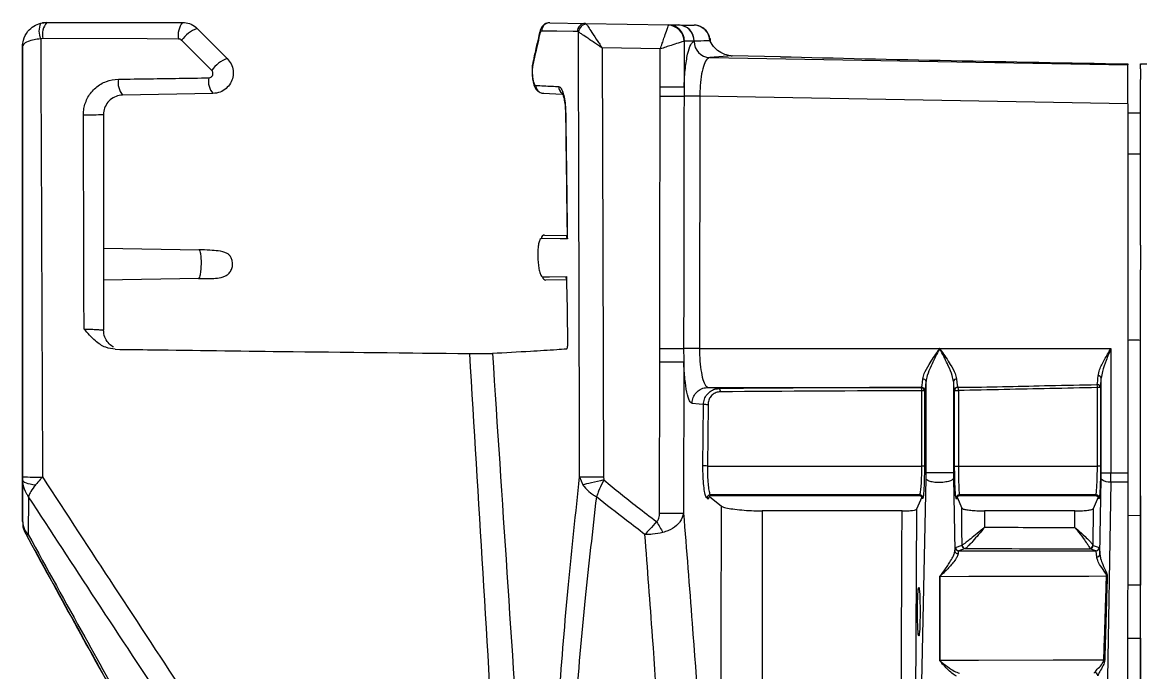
# Model space of a CAD drawing. Extents: x 8 to 113, y 1 to 87.
# Drawn here: x 45.577 to 49.028, y 21.959 to 23.965 of the extents above; entities that cross this region are included whole.
import ezdxf

# ---------------------------------------------------------------- set-up
doc = ezdxf.new("R2010")
doc.units = 0
doc.header["$MEASUREMENT"] = 0
doc.layers.add('OBJECT', color=7, linetype='CONTINUOUS')

msp = doc.modelspace()

# ---------------------------------------------------------------- linework, layer by layer
at = {"layer": 'OBJECT'}
for p, q in [((45.6335, 23.9631), (45.6525, 23.9655)), ((45.6382, 23.9642), (45.652, 23.9655)), ((45.6524, 23.9655), (45.6386, 23.9642)), ((45.652, 23.9655), (45.6524, 23.9655)), ((45.652, 23.9655), (45.652, 23.9655)), ((45.6524, 23.9655), (45.6525, 23.9655)), ((45.6525, 23.9655), (46.0715, 23.9655)), ((47.2044, 23.9644), (47.3143, 23.9625)), ((47.3143, 23.9625), (47.5718, 23.958)), ((47.3143, 23.9625), (47.3177, 23.96)), ((47.5709, 23.9568), (47.5718, 23.958)), ((47.5718, 23.958), (47.6016, 23.9575)), ((47.6016, 23.9575), (47.6017, 23.9575)), ((45.6399, 23.9153), (45.6336, 23.9145)), ((46.1164, 23.9469), (46.2089, 23.8544)), ((47.2931, 23.9358), (47.2897, 23.9374)), ((45.577, 23.2536), (45.577, 23.8905)), ((45.577, 23.8905), (45.577, 23.8905)), ((45.5775, 23.8905), (45.5774, 23.8905)), ((45.5774, 23.8905), (45.5774, 23.2536)), ((47.5454, 23.8835), (47.3658, 23.8866)), ((47.5452, 23.7667), (47.5454, 23.8835)), ((47.6192, 23.9075), (47.619, 23.7666)), ((47.62, 23.9079), (47.6192, 23.9075)), ((47.65, 23.9072), (47.6499, 23.9072)), ((47.7671, 23.8621), (47.6983, 23.8569)), ((47.6983, 23.8569), (48.9877, 23.8344)), ((47.9167, 23.8595), (47.7671, 23.8621)), ((48.9877, 23.8373), (48.9877, 23.8344)), ((49.0277, 23.8373), (49.0277, 23.8344)), ((49.0277, 23.8223), (49.0277, 23.7896)), ((46.1651, 23.746), (45.8864, 23.7411)), ((47.1842, 23.7467), (47.2424, 23.7437)), ((47.5452, 23.7376), (47.5452, 23.7667)), ((47.619, 23.7666), (47.6187, 23.7375)), ((49.0277, 23.7733), (49.0277, 23.7746)), ((47.6676, 23.7374), (47.6665, 22.9595)), ((48.9877, 23.7144), (47.6676, 23.7374)), ((48.9877, 23.7144), (48.9877, 22.5761)), ((49.0277, 23.2879), (49.0277, 23.7133)), ((45.8275, 23.6811), (45.8275, 23.0159)), ((49.0277, 23.685), (48.9877, 23.685)), ((48.9877, 23.56), (49.0277, 23.56)), ((47.1885, 23.3093), (47.2579, 23.3081)), ((46.1232, 23.2625), (45.8275, 23.2675)), ((49.0276, 23.2779), (49.0276, 23.2017)), ((49.0277, 23.2779), (49.0276, 23.2779)), ((49.0276, 23.2779), (49.0277, 23.2779)), ((45.577, 22.9597), (45.577, 23.2536)), ((45.5774, 23.2536), (45.5774, 22.9597)), ((49.0276, 23.2017), (49.0277, 23.2017)), ((49.0277, 23.2017), (49.0276, 23.2017)), ((49.0277, 22.9593), (49.0277, 23.1917)), ((45.8275, 23.1715), (46.1218, 23.1764)), ((47.2563, 23.1714), (47.1926, 23.1703)), ((45.577, 22.9427), (45.577, 22.9597)), ((45.5774, 22.9597), (45.5774, 22.9427)), ((46.5097, 22.9488), (46.9636, 22.9437)), ((47.5438, 22.9182), (47.544, 22.9597)), ((47.6665, 22.9595), (48.4077, 22.9595)), ((48.4077, 22.9595), (48.9362, 22.9595)), ((48.9362, 22.9595), (48.9362, 22.5761)), ((49.0276, 22.9391), (49.0277, 22.9493)), ((45.577, 22.4513), (45.577, 22.9427)), ((45.5774, 22.9427), (45.5774, 22.4513)), ((47.5432, 22.4513), (47.5438, 22.9182)), ((47.6179, 22.9181), (47.6173, 22.4512)), ((48.3656, 22.5761), (48.3656, 22.8575)), ((48.4498, 22.8575), (48.4498, 22.5761)), ((48.9062, 22.5761), (48.9062, 22.8677)), ((47.6931, 22.8395), (47.6929, 22.8395)), ((47.6931, 22.8395), (48.3514, 22.8395)), ((48.3505, 22.8392), (48.3514, 22.8395)), ((48.3514, 22.8395), (48.3514, 22.8395)), ((48.3605, 22.8292), (48.3525, 22.8292)), ((48.3525, 22.5968), (48.3525, 22.8292)), ((48.3614, 22.8295), (48.3605, 22.8292)), ((48.3605, 22.8292), (48.3605, 22.5968)), ((48.4538, 22.5968), (48.4538, 22.8296)), ((48.4538, 22.8296), (48.4654, 22.8296)), ((48.4654, 22.8296), (48.4654, 22.5968)), ((48.9039, 22.8387), (48.8943, 22.8387)), ((48.8943, 22.5968), (48.8943, 22.8387)), ((48.9039, 22.8387), (48.9039, 22.5968)), ((47.677, 22.5969), (47.6788, 22.7861)), ((47.6927, 22.786), (47.6909, 22.5968)), ((49.0277, 22.778), (49.0276, 22.8077)), ((49.0277, 22.5049), (49.0277, 22.778)), ((47.6909, 22.5968), (48.3525, 22.5968)), ((48.3605, 22.5968), (48.3525, 22.5968)), ((48.3654, 22.5583), (48.3656, 22.5761)), ((48.4498, 22.5761), (48.45, 22.5597)), ((48.4538, 22.5968), (48.4654, 22.5968)), ((48.4654, 22.5968), (48.8943, 22.5968)), ((48.9039, 22.5968), (48.8943, 22.5968)), ((48.9062, 22.5761), (48.9362, 22.5761)), ((48.9362, 22.5761), (48.9877, 22.5761)), ((45.577, 22.5631), (45.577, 22.5537)), ((47.2965, 22.5629), (47.3065, 22.5387)), ((47.3703, 22.5631), (47.3714, 22.5537)), ((48.3263, 20.5874), (48.3654, 22.5583)), ((48.45, 22.5597), (48.4544, 22.3347)), ((48.936, 22.5481), (48.8952, 20.1771)), ((48.902, 22.3235), (48.9061, 22.5574)), ((48.936, 22.5481), (48.9877, 22.5481)), ((48.9877, 22.5481), (48.9876, 20.1809)), ((49.0276, 20.1809), (49.0277, 22.5481)), ((47.697, 22.5023), (47.7342, 22.4727)), ((48.346, 22.5075), (47.7001, 22.5075)), ((47.7001, 22.5075), (47.7034, 22.5049)), ((48.3449, 22.5049), (47.7034, 22.5049)), ((48.3528, 22.5008), (48.3363, 22.4635)), ((48.3449, 22.5049), (48.346, 22.5075)), ((48.4615, 22.5005), (48.476, 22.4667)), ((48.8893, 22.5075), (48.4686, 22.5075)), ((48.4686, 22.5075), (48.4697, 22.5049)), ((48.8882, 22.5049), (48.4697, 22.5049)), ((48.8963, 22.5006), (48.881, 22.465)), ((48.8882, 22.5049), (48.8893, 22.5075)), ((49.0277, 22.5049), (49.0276, 22.4484)), ((47.6936, 22.4946), (47.6897, 22.4977)), ((48.3557, 22.4976), (48.3547, 22.4952)), ((48.4596, 22.4947), (48.4584, 22.4976)), ((48.881, 22.465), (48.8804, 22.3526)), ((48.8993, 22.4976), (48.8982, 22.495)), ((48.2917, 22.4583), (47.8603, 22.4583)), ((48.3363, 22.4635), (48.3263, 20.5874)), ((48.546, 22.4583), (48.5462, 22.4079)), ((48.825, 22.4583), (48.546, 22.4583)), ((48.8247, 22.4073), (48.825, 22.4583)), ((49.0276, 22.4433), (48.9877, 22.4439)), ((49.0276, 22.4484), (49.0276, 22.2295)), ((48.4563, 22.3455), (48.4766, 22.3523)), ((48.4866, 22.3423), (48.4663, 22.3355)), ((48.4766, 22.3523), (48.4768, 22.3523)), ((48.4868, 22.3423), (48.4866, 22.3423)), ((48.8709, 22.3415), (48.8705, 22.3428)), ((48.8894, 22.3354), (48.8709, 22.3415)), ((48.8804, 22.3526), (48.8809, 22.3515)), ((48.8809, 22.3515), (48.8994, 22.3454)), ((48.4076, 22.2553), (48.4078, 22.2553)), ((49.0277, 22.2295), (48.9877, 22.2295)), ((48.9877, 22.0655), (49.0277, 22.0655)), ((49.0276, 22.0655), (49.0276, 20.1781)), ((48.8849, 21.9581), (48.8857, 21.9594))]:
    msp.add_line(p, q, dxfattribs=at)
at = {"layer": 'OBJECT', "flags": 128}
for points in [[(46.0589, 23.914), (45.9621, 23.9143), (45.6399, 23.9153)], [(47.1729, 23.934), (47.1726, 23.9318), (47.1731, 23.9278)], [(47.2897, 23.9374), (47.277, 23.9376), (47.2263, 23.9382), (47.1798, 23.9387)], [(47.6986, 23.9171), (47.699, 23.9152), (47.6991, 23.9079)], [(45.577, 23.8905), (45.577, 23.266), (45.577, 22.5631)], [(45.5775, 22.5631), (45.5775, 23.266), (45.5775, 23.8905)], [(47.3658, 23.8866), (47.3679, 23.2646), (47.3703, 22.5631)], [(47.6499, 23.9072), (47.6315, 23.9077), (47.62, 23.9079)], [(47.1521, 23.8417), (47.1518, 23.8394), (47.1523, 23.8354)], [(47.5452, 23.7667), (47.5582, 23.7667), (47.5707, 23.7667), (47.5826, 23.7667), (47.5932, 23.7666), (47.6025, 23.7666), (47.61, 23.7666), (47.6155, 23.7666), (47.619, 23.7666)], [(47.544, 22.9597), (47.5444, 23.2097), (47.5452, 23.7376)], [(47.5452, 23.7376), (47.558, 23.7376), (47.5704, 23.7376), (47.582, 23.7376), (47.5926, 23.7375), (47.6018, 23.7375), (47.6094, 23.7375), (47.615, 23.7375), (47.6187, 23.7375)], [(47.6676, 23.7374), (47.6591, 23.7374), (47.6509, 23.7374), (47.6431, 23.7375), (47.636, 23.7375), (47.6299, 23.7375), (47.6249, 23.7375), (47.6211, 23.7375), (47.6187, 23.7375)], [(47.253, 23.6831), (47.253, 23.6831), (47.2537, 23.6831)], [(47.2587, 23.2978), (47.2543, 23.2979), (47.2368, 23.2981), (47.1786, 23.299)], [(47.1826, 23.18), (47.1869, 23.1801), (47.2038, 23.1804), (47.2562, 23.1815)], [(47.2562, 23.1815), (47.2565, 23.1615), (47.2576, 23.0815), (47.2591, 22.9678)], [(47.544, 22.9597), (47.5568, 22.9596), (47.5692, 22.9596), (47.5808, 22.9596), (47.5914, 22.9596), (47.6006, 22.9596), (47.6082, 22.9596), (47.6139, 22.9596), (47.6175, 22.9596)], [(47.6665, 22.9595), (47.6579, 22.9595), (47.6497, 22.9595), (47.6419, 22.9595), (47.6348, 22.9595), (47.6287, 22.9595), (47.6237, 22.9595), (47.6199, 22.9596), (47.6175, 22.9596)], [(47.5438, 22.9182), (47.557, 22.9181), (47.5698, 22.9181), (47.5817, 22.9181), (47.5925, 22.9181), (47.6017, 22.9181), (47.6092, 22.9181), (47.6146, 22.9181), (47.6179, 22.9181)], [(47.6929, 22.8395), (47.7109, 22.8375), (47.7264, 22.8358)], [(47.7264, 22.8358), (47.7272, 22.8356), (47.7279, 22.835), (47.7286, 22.834), (47.7292, 22.8328), (47.7297, 22.8313), (47.73, 22.8296), (47.7303, 22.8277), (47.7304, 22.8258)], [(47.6788, 22.7861), (47.6652, 22.7875), (47.6436, 22.7897)], [(48.9877, 22.5761), (48.9877, 22.5725), (48.9877, 22.569), (48.9877, 22.5654), (48.9877, 22.5619), (48.9877, 22.5584), (48.9877, 22.5549), (48.9877, 22.5515), (48.9877, 22.5481)], [(45.5775, 22.5537), (45.5782, 22.5514), (45.5803, 22.5492), (45.5837, 22.547), (45.5884, 22.5449), (45.5943, 22.5431), (45.6013, 22.5414), (45.6093, 22.5399), (45.618, 22.5387)], [(47.2965, 22.5629), (47.3, 22.5629), (47.3055, 22.5629), (47.313, 22.5629), (47.3223, 22.563), (47.333, 22.563), (47.3448, 22.5631), (47.3574, 22.5631), (47.3703, 22.5631)], [(47.3714, 22.5537), (47.3614, 22.5514), (47.3517, 22.5492), (47.3422, 22.547), (47.3334, 22.5449), (47.3252, 22.5431), (47.3179, 22.5414), (47.3117, 22.5399), (47.3065, 22.5387)], [(48.4766, 22.3523), (48.4764, 22.3993), (48.476, 22.4667)], [(47.5432, 22.4513), (47.5564, 22.4513), (47.5693, 22.4513), (47.5813, 22.4513), (47.5921, 22.4513), (47.6014, 22.4513), (47.6088, 22.4513), (47.6142, 22.4512), (47.6173, 22.4512)], [(47.5339, 22.4253), (47.5364, 22.4209), (47.539, 22.4165), (47.5416, 22.4122), (47.5441, 22.4079), (47.5466, 22.4037), (47.549, 22.3996), (47.5513, 22.3956), (47.5536, 22.3918)], [(48.4663, 22.3355), (48.4987, 22.3355), (48.6987, 22.3354), (48.8894, 22.3354)], [(48.4076, 21.9976), (48.4076, 22.0772), (48.4076, 22.2553)], [(48.9225, 22.2565), (48.8677, 22.2564), (48.6377, 22.2558), (48.4979, 22.2555), (48.4078, 22.2553)], [(48.4078, 22.2553), (48.4078, 22.146), (48.4078, 21.9976)], [(49.0276, 22.05), (49.0277, 22.0574), (49.0277, 22.0785), (49.0277, 22.1102), (49.0277, 22.1475), (49.0277, 22.1848), (49.0277, 22.2164), (49.0277, 22.2376), (49.0276, 22.245), (49.0276, 22.2376), (49.0276, 22.2295)], [(49.0276, 22.0655), (49.0276, 22.0574), (49.0276, 22.05)], [(48.4078, 21.9976), (48.5276, 21.998), (48.7577, 21.9988), (48.8972, 21.9992), (48.9143, 21.9993)]]:
    msp.add_lwpolyline(points, dxfattribs=at)
at = {"layer": 'OBJECT'}
for centre, radius, start, end in [((45.6854, 23.9388), 0.0572, 154.9085, 205.1081), ((45.6991, 23.9271), 0.0604, 140.5334, 191.2542), ((46.1197, 23.9264), 0.0621, 140.9803, 191.4944), ((47.2044, 23.9398), 0.0246, 90.0304, 182.5387), ((47.3143, 23.9379), 0.0246, 89.9997, 181.1141), ((47.3192, 23.9339), 0.0262, 93.308, 175.8931), ((47.568, 23.9057), 0.0512, 2.0894, 86.8055), ((47.5705, 23.9085), 0.0496, 359.3736, 88.5134), ((47.6003, 23.908), 0.0496, 359.1068, 88.51), ((47.6005, 23.908), 0.0496, 359.1141, 88.5107), ((47.6489, 23.9072), 0.0495, 1.6667, 88.5357), ((46.154, 23.8483), 0.1056, 110.8925, 144.1808), ((47.6998, 23.9066), 0.0498, 179.3344, 268.2997), ((46.2502, 23.7522), 0.1102, 111.9837, 143.7973), ((47.7682, 23.9114), 0.0493, 265.6202, 268.7669), ((45.9328, 23.7798), 0.0604, 170.0696, 219.8679), ((46.2103, 23.7842), 0.0592, 170.2097, 220.2356), ((47.1858, 23.7712), 0.0245, 180.8914, 266.1792), ((47.2567, 23.7678), 0.0251, 180.5431, 235.5192), ((45.7835, 25.1187), 1.4382, 269.2824, 271.7507), ((47.1885, 23.2994), 0.0099, 89.7551, 182.5226), ((47.1925, 23.1802), 0.00989, 181.2436, 270.3458), ((48.3563, 22.8559), 0.00948, 9.8099, 93.8744), ((48.4592, 22.8559), 0.00948, 86.1217, 170.203), ((48.894, 22.8381), 0.00988, 3.4229, 90.7007), ((48.7529, 22.838), 0.1414, 0.2608, 4.0299), ((48.8972, 22.8655), 0.00934, 13.8831, 95.6229), ((48.3505, 22.8292), 0.01, 0.0247, 89.9021), ((48.3381, 22.8315), 0.0146, 350.9792, 31.8027), ((48.4638, 22.8295), 0.01, 90.1325, 179.9133), ((48.448, 22.8318), 0.0176, 352.7193, 26.2203), ((47.6776, 21.6606), 1.1255, 89.2303, 89.9391), ((47.6759, 21.4359), 1.161, 89.2606, 89.9482), ((45.6254, 26.7917), 4.2289, 269.3502, 270.185), ((48.9303, 22.5823), 0.0347, 225.8401, 279.5592), ((47.6998, 22.4974), 0.0101, 88.4152, 178.3153), ((48.3457, 22.4975), 0.01, 0.5722, 88.2959), ((48.4684, 22.4975), 0.01, 89.0811, 179.3977), ((48.8892, 22.4975), 0.01, 0.6029, 89.4814), ((48.4663, 22.3455), 0.01, 180.0205, 269.9134), ((48.4866, 22.3523), 0.01, 180.0272, 269.9001), ((48.4868, 22.3523), 0.01, 179.7353, 269.7587), ((48.8704, 22.3528), 0.01, 270.6627, 358.717), ((48.8709, 22.3515), 0.01, 270.0871, 359.9795), ((48.8894, 22.3454), 0.01, 270.0977, 359.9756), ((48.8931, 22.3258), 0.00928, 264.4305, 345.1956), ((48.9214, 22.2255), 0.0311, 84.2527, 87.9977), ((48.4077, 21.9931), 0.00459, 88.149, 91.3221), ((48.9132, 21.969), 0.0302, 82.5037, 87.9628), ((48.8856, 21.9493), 0.01, 1.2736, 89.5448)]:
    msp.add_arc(centre, radius, start, end, dxfattribs=at)
for centre, major_axis, ratio, start_param, end_param in [((49.0075, 23.8901), (3.0462, -0.0532), 0.017447, 4.346499, 4.70619), ((49.007, 23.8901), (3.0462, 0.0532), 0.017452, 4.718884, 5.078576), ((48.9877, 23.7144), (0, 0.12), 0.000148, 4.712389, 6.265735), ((49.0277, 23.7133), (0, 0.06), 0.000148, 4.712389, 6.265735), ((49.0277, 23.2879), (0, 0.01), 0.000148, 3.141593, 4.712389), ((49.0277, 23.1917), (0, 0.01), 0.000148, 4.712389, 6.283185), ((48.3514, 22.9595), (0, 0.12), 0.056923, 3.141593, 3.810121), ((48.3614, 22.9595), (0, 0.13), 0.052556, 3.142277, 3.810121), ((48.454, 22.9595), (0, 0.13), 0.05226, 2.473064, 3.108482), ((48.464, 22.9595), (0, 0.12), 0.056627, 2.473064, 3.108482), ((48.8914, 22.9595), (0, 0.12), 0.056923, 3.519886, 3.928837), ((48.9014, 22.9595), (0, 0.13), 0.052556, 3.519886, 3.928837), ((49.0072, 22.7835), (3.26, 0), 0.017455, 1.773631, 1.974561), ((49.0072, 22.7735), (3.25, 0), 0.017509, 1.773631, 1.974561), ((48.9031, 22.5761), (0, 0.06), 0.052556, 4.396035, 4.712389), ((48.933, 22.5761), (0, 0.09), 0.035087, 4.396035, 4.712389), ((49.0072, 22.3908), (2.8296, 0), 0.017455, 4.527396, 4.664204)]:
    msp.add_ellipse(centre, major_axis=major_axis, ratio=ratio, start_param=start_param, end_param=end_param, dxfattribs=at)
msp.add_ellipse((48.3432, 22.1475), major_axis=(0, 0.0748), ratio=0.052556, dxfattribs=at)
for points, knots in [([(45.5775, 23.8905), (45.5775, 23.8906), (45.5775, 23.8974), (45.5798, 23.9144), (45.5917, 23.9371), (45.6113, 23.9551), (45.6264, 23.9605), (45.6335, 23.9631)], [0, 0, 0, 0, 0.003465, 0.212797, 0.526925, 0.776563, 1, 1, 1, 1]), ([(46.0715, 23.9655), (46.0788, 23.9648), (46.0934, 23.9633), (46.1082, 23.9546), (46.115, 23.9482), (46.1164, 23.9469)], [0, 0, 0, 0, 0.439009, 0.882073, 1, 1, 1, 1]), ([(47.1982, 23.9633), (47.1966, 23.9631), (47.1919, 23.9625), (47.1854, 23.9579), (47.1794, 23.9512), (47.1753, 23.9434), (47.1739, 23.9371), (47.1732, 23.9339)], [0, 0, 0, 0, 0.105081, 0.312015, 0.516221, 0.755057, 1, 1, 1, 1]), ([(47.3177, 23.96), (47.3194, 23.9574), (47.3231, 23.9517), (47.3353, 23.9332), (47.3486, 23.9128), (47.3589, 23.8972), (47.363, 23.8908), (47.3647, 23.8883), (47.3653, 23.8873), (47.3656, 23.8869), (47.3657, 23.8867), (47.3658, 23.8866)], [0, 0, 0, 0, 0.209835, 0.454959, 0.779385, 0.91343, 0.964973, 0.985756, 0.994208, 0.996872, 1, 1, 1, 1]), ([(47.5454, 23.8835), (47.5455, 23.8836), (47.5475, 23.8894), (47.5514, 23.9008), (47.5582, 23.9201), (47.5642, 23.9375), (47.5689, 23.9511), (47.5702, 23.9548), (47.5709, 23.9568)], [0, 0, 0, 0, 0.003285, 0.174312, 0.337376, 0.607206, 0.795296, 1, 1, 1, 1]), ([(47.6017, 23.9575), (47.6079, 23.9574), (47.624, 23.9571), (47.6402, 23.9568), (47.6502, 23.9567)], [0, 0, 0, 0, 0.380123, 1, 1, 1, 1]), ([(47.6985, 23.9172), (47.6971, 23.9217), (47.6941, 23.9312), (47.684, 23.9441), (47.6695, 23.9532), (47.657, 23.9575), (47.6507, 23.9565), (47.6502, 23.9564)], [0, 0, 0, 0, 0.214415, 0.445777, 0.713226, 0.980244, 1, 1, 1, 1]), ([(45.6336, 23.9145), (45.6264, 23.9137), (45.6114, 23.9119), (45.5917, 23.9059), (45.5798, 23.8984), (45.5775, 23.8928), (45.5775, 23.8905), (45.5775, 23.8905)], [0, 0, 0, 0, 0.223437, 0.473078, 0.787205, 0.996539, 1, 1, 1, 1]), ([(45.6336, 23.9145), (45.6337, 23.8815), (45.6347, 23.6485), (45.6366, 23.198), (45.6382, 22.7804), (45.6391, 22.5629)], [0, 0, 0, 0, 0.07326, 0.517167, 1, 1, 1, 1]), ([(46.0684, 23.91), (46.0681, 23.9103), (46.0667, 23.9117), (46.0635, 23.9136), (46.0604, 23.9139), (46.0589, 23.914)], [0, 0, 0, 0, 0.116853, 0.558938, 1, 1, 1, 1]), ([(47.1731, 23.9278), (47.1705, 23.9162), (47.1634, 23.8854), (47.1566, 23.8546), (47.1523, 23.8354)], [0, 0, 0, 0, 0.376875, 1, 1, 1, 1]), ([(47.1731, 23.9342), (47.168, 23.9126), (47.1606, 23.8818), (47.1544, 23.8509), (47.1525, 23.8416)], [0, 0, 0, 0, 0.7000537, 1, 1, 1, 1]), ([(47.1798, 23.9387), (47.1786, 23.9383), (47.1764, 23.9375), (47.1743, 23.9324), (47.1733, 23.9286), (47.1731, 23.9278)], [0, 0, 0, 0, 0.440617, 0.881889, 1, 1, 1, 1]), ([(47.3658, 23.8866), (47.3657, 23.8867), (47.3655, 23.8868), (47.3651, 23.8871), (47.3641, 23.8878), (47.3616, 23.8894), (47.3553, 23.8937), (47.3399, 23.9041), (47.3197, 23.9178), (47.3013, 23.9302), (47.2957, 23.934), (47.2931, 23.9358)], [0, 0, 0, 0, 0.003121, 0.005802, 0.014253, 0.035066, 0.086648, 0.22061, 0.545039, 0.79016, 1, 1, 1, 1]), ([(47.2965, 22.5629), (47.2965, 22.5826), (47.2959, 22.8023), (47.2947, 23.2599), (47.2936, 23.6978), (47.2931, 23.9358)], [0, 0, 0, 0, 0.0430488, 0.4800874, 1, 1, 1, 1]), ([(46.1612, 23.8173), (46.1379, 23.8406), (46.107, 23.8715), (46.0761, 23.9024), (46.0684, 23.91)], [0, 0, 0, 0, 0.752713, 1, 1, 1, 1]), ([(47.6192, 23.9075), (47.6172, 23.9069), (47.6135, 23.9057), (47.5997, 23.9012), (47.5823, 23.8955), (47.5629, 23.8892), (47.5514, 23.8854), (47.5455, 23.8835), (47.5454, 23.8835)], [0, 0, 0, 0, 0.204702, 0.392796, 0.662621, 0.825687, 0.99671, 1, 1, 1, 1]), ([(47.619, 23.7666), (47.619, 23.7676), (47.6197, 23.7874), (47.6224, 23.8251), (47.6295, 23.8697), (47.6391, 23.9004), (47.6463, 23.9049), (47.6499, 23.9072)], [0, 0, 0, 0, 0.013307, 0.256266, 0.503666, 0.753566, 1, 1, 1, 1]), ([(47.6984, 23.9086), (47.6862, 23.9082), (47.67, 23.9078), (47.6539, 23.9073), (47.65, 23.9072)], [0, 0, 0, 0, 0.7602484, 1, 1, 1, 1]), ([(47.6991, 23.9079), (47.6991, 23.908), (47.6989, 23.9082), (47.6987, 23.9085), (47.6985, 23.9086), (47.6984, 23.9086)], [0, 0, 0, 0, 0.109376, 0.534476, 1, 1, 1, 1]), ([(47.7644, 23.8622), (47.7592, 23.8629), (47.7539, 23.8636), (47.743, 23.8669), (47.7291, 23.8733), (47.7107, 23.8876), (47.7034, 23.9005), (47.6991, 23.9079)], [0, 0, 0, 0, 0.126768, 0.13106, 0.316009, 0.601712, 1, 1, 1, 1]), ([(46.2089, 23.8544), (46.2133, 23.849), (46.2223, 23.8381), (46.2281, 23.8175), (46.2273, 23.7965), (46.2198, 23.7768), (46.2062, 23.7606), (46.1875, 23.7487), (46.1727, 23.7469), (46.1651, 23.746)], [0, 0, 0, 0, 0.14082, 0.28258, 0.422468, 0.561558, 0.702028, 0.845427, 1, 1, 1, 1]), ([(47.6983, 23.8569), (47.6947, 23.8554), (47.6875, 23.8523), (47.678, 23.8307), (47.6711, 23.7993), (47.6679, 23.7661), (47.6677, 23.745), (47.6676, 23.7374)], [0, 0, 0, 0, 0.223348, 0.445825, 0.664775, 0.878928, 1, 1, 1, 1]), ([(46.152, 23.7943), (46.1536, 23.7944), (46.1567, 23.7948), (46.1607, 23.7973), (46.1636, 23.8008), (46.1652, 23.8049), (46.1653, 23.8094), (46.1641, 23.8138), (46.1622, 23.8161), (46.1612, 23.8173)], [0, 0, 0, 0, 0.157185, 0.302159, 0.442881, 0.580981, 0.719254, 0.859593, 1, 1, 1, 1]), ([(47.1521, 23.8416), (47.1521, 23.8414), (47.1504, 23.8358), (47.1496, 23.8233), (47.1496, 23.8039), (47.1519, 23.7849), (47.1558, 23.7702), (47.1615, 23.7589), (47.1698, 23.751), (47.1784, 23.7469), (47.1839, 23.7471), (47.1859, 23.7472)], [0, 0, 0, 0, 0.007435, 0.174812, 0.319656, 0.471434, 0.6382, 0.762636, 0.861063, 0.949973, 1, 1, 1, 1]), ([(47.1523, 23.8354), (47.1517, 23.8322), (47.1506, 23.8258), (47.1502, 23.8135), (47.1508, 23.8009), (47.1524, 23.7892), (47.1548, 23.7795), (47.1579, 23.7724), (47.1601, 23.7714), (47.1613, 23.7708)], [0, 0, 0, 0, 0.139688, 0.279382, 0.417152, 0.554961, 0.695482, 0.840221, 1, 1, 1, 1]), ([(49.0277, 23.8223), (49.0277, 23.8239), (49.0277, 23.8273), (49.0277, 23.8318), (49.0277, 23.8352), (49.0277, 23.837), (49.0277, 23.8372), (49.0277, 23.8373)], [0, 0, 0, 0, 0.212361, 0.424787, 0.637137, 0.849452, 1, 1, 1, 1]), ([(45.7655, 23.6806), (45.7658, 23.6869), (45.7668, 23.7056), (45.7779, 23.7359), (45.8021, 23.7654), (45.8354, 23.7859), (45.8607, 23.7888), (45.8733, 23.7902)], [0, 0, 0, 0, 0.109227, 0.325258, 0.547858, 0.773814, 1, 1, 1, 1]), ([(45.8733, 23.7902), (45.9056, 23.7907), (45.9985, 23.792), (46.0914, 23.7934), (46.152, 23.7943)], [0, 0, 0, 0, 0.34783, 1, 1, 1, 1]), ([(49.0277, 23.7746), (49.0277, 23.7748), (49.0277, 23.7752), (49.0277, 23.7779), (49.0277, 23.7817), (49.0277, 23.7859), (49.0277, 23.7886), (49.0277, 23.7896)], [0, 0, 0, 0, 0.217078, 0.434153, 0.651225, 0.868323, 1, 1, 1, 1]), ([(45.8864, 23.7411), (45.8795, 23.7403), (45.8658, 23.7387), (45.8477, 23.7276), (45.8344, 23.7115), (45.8282, 23.6949), (45.8277, 23.6846), (45.8275, 23.6811)], [0, 0, 0, 0, 0.232657, 0.462587, 0.684294, 0.894713, 1, 1, 1, 1]), ([(47.1613, 23.7708), (47.1654, 23.7706), (47.1858, 23.7697), (47.2092, 23.7686), (47.2285, 23.7677), (47.2316, 23.7676)], [0, 0, 0, 0, 0.173989, 0.869944, 1, 1, 1, 1]), ([(47.2316, 23.7676), (47.2333, 23.7671), (47.2373, 23.7658), (47.2434, 23.7551), (47.2489, 23.736), (47.2527, 23.7111), (47.2534, 23.6924), (47.2537, 23.6831)], [0, 0, 0, 0, 0.153579, 0.37094, 0.582192, 0.790979, 1, 1, 1, 1]), ([(47.2427, 23.7482), (47.2427, 23.7483), (47.2423, 23.7488), (47.244, 23.7462), (47.2464, 23.7391), (47.2497, 23.7247), (47.2523, 23.7051), (47.2527, 23.69), (47.2528, 23.6831)], [0, 0, 0, 0, 0.0278, 0.149033, 0.317246, 0.528355, 0.783272, 1, 1, 1, 1]), ([(47.6187, 23.7375), (47.6186, 23.7042), (47.6183, 23.5375), (47.6179, 23.2782), (47.6176, 23.0522), (47.6175, 22.9596)], [0, 0, 0, 0, 0.128545, 0.642719, 1, 1, 1, 1]), ([(45.7673, 23.0195), (45.7673, 23.0324), (45.7669, 23.1786), (45.7663, 23.399), (45.7657, 23.6064), (45.7655, 23.6806)], [0, 0, 0, 0, 0.0584822, 0.6635263, 1, 1, 1, 1]), ([(47.253, 23.6831), (47.2543, 23.5879), (47.256, 23.4614), (47.2575, 23.3348), (47.2579, 23.3035)], [0, 0, 0, 0, 0.752576, 1, 1, 1, 1]), ([(47.2537, 23.6831), (47.2539, 23.6665), (47.255, 23.5831), (47.2566, 23.4581), (47.2581, 23.3463), (47.2586, 23.3012), (47.2587, 23.2978)], [0, 0, 0, 0, 0.1297533, 0.6487593, 0.9732705, 1, 1, 1, 1]), ([(47.1786, 23.299), (47.1771, 23.2983), (47.1741, 23.297), (47.1705, 23.2865), (47.168, 23.2711), (47.1671, 23.2521), (47.1676, 23.2321), (47.1696, 23.213), (47.1727, 23.1967), (47.1766, 23.185), (47.1801, 23.1804), (47.1821, 23.1801), (47.1826, 23.18)], [0, 0, 0, 0, 0.109857, 0.219812, 0.327979, 0.433432, 0.537043, 0.640422, 0.745141, 0.85216, 0.961494, 1, 1, 1, 1]), ([(47.2587, 23.2978), (47.2586, 23.2978), (47.2578, 23.2992), (47.2569, 23.302), (47.2566, 23.3049), (47.2577, 23.306), (47.2579, 23.3061)], [0, 0, 0, 0, 0.009379, 0.47758, 0.929851, 1, 1, 1, 1]), ([(47.2583, 23.3035), (47.2583, 23.3017), (47.2582, 23.2998), (47.2587, 23.2978), (47.2587, 23.2978)], [0, 0, 0, 0, 0.974947, 1, 1, 1, 1]), ([(46.121, 23.2644), (46.1217, 23.264), (46.1235, 23.2632), (46.1255, 23.2571), (46.1269, 23.249), (46.1278, 23.2406), (46.1283, 23.2305), (46.1284, 23.2195), (46.1279, 23.2085), (46.1271, 23.1984), (46.1259, 23.19), (46.1242, 23.1819), (46.122, 23.1758), (46.1202, 23.175), (46.1195, 23.1746)], [0, 0, 0, 0, 0.090456, 0.204767, 0.271619, 0.344088, 0.420873, 0.500001, 0.579121, 0.655904, 0.728374, 0.795225, 0.90954, 1, 1, 1, 1]), ([(46.1206, 23.175), (46.1301, 23.1753), (46.1597, 23.1761), (46.1837, 23.1746), (46.2063, 23.184), (46.2157, 23.1915), (46.2229, 23.2025), (46.226, 23.2153), (46.2253, 23.2279), (46.2222, 23.2371), (46.2193, 23.2424), (46.2175, 23.245), (46.2154, 23.2476), (46.2123, 23.2505), (46.2014, 23.2576), (46.1852, 23.26), (46.1549, 23.2627), (46.1335, 23.2635), (46.1221, 23.2639)], [0, 0, 0, 0, 0.099758, 0.307028, 0.351869, 0.394511, 0.438164, 0.484424, 0.527722, 0.565704, 0.582492, 0.590367, 0.598335, 0.616211, 0.63854, 0.780845, 0.881863, 1, 1, 1, 1]), ([(47.2563, 23.1743), (47.2562, 23.1745), (47.2552, 23.1756), (47.2553, 23.178), (47.2557, 23.1803), (47.2562, 23.1814), (47.2562, 23.1815)], [0, 0, 0, 0, 0.054974, 0.530792, 0.989004, 1, 1, 1, 1]), ([(45.8635, 22.9569), (45.8535, 22.9582), (45.8311, 22.9614), (45.7979, 22.9846), (45.7786, 23.0067), (45.7674, 23.0194), (45.7673, 23.0195)], [0, 0, 0, 0, 0.255403, 0.572513, 0.997435, 1, 1, 1, 1]), ([(45.7673, 23.0195), (45.7709, 23.0194), (45.78, 23.0191), (45.7949, 23.0185), (45.8097, 23.0178), (45.8209, 23.017), (45.8267, 23.0164), (45.8273, 23.016), (45.8275, 23.0159)], [0, 0, 0, 0, 0.121164, 0.310988, 0.500938, 0.690967, 0.881, 1, 1, 1, 1]), ([(45.8578, 22.9641), (45.857, 22.9644), (45.8507, 22.9673), (45.8406, 22.9773), (45.8297, 22.9947), (45.8282, 23.0087), (45.8275, 23.0159)], [0, 0, 0, 0, 0.039595, 0.336815, 0.657603, 1, 1, 1, 1]), ([(49.0277, 22.9842), (49.0209, 22.9847), (49.0075, 22.9856), (48.9942, 22.9847), (48.9877, 22.9842)], [0, 0, 0, 0, 0.512056, 1, 1, 1, 1]), ([(45.8635, 22.9569), (45.9013, 22.9564), (46.0722, 22.9541), (46.4368, 22.9494), (46.7637, 22.9458), (46.9575, 22.9437)], [0, 0, 0, 0, 0.103566, 0.468657, 1, 1, 1, 1]), ([(47.2558, 22.9573), (47.246, 22.9566), (47.2091, 22.9542), (47.133, 22.9494), (47.0668, 22.9458), (47.0276, 22.9437)], [0, 0, 0, 0, 0.128292, 0.483313, 1, 1, 1, 1]), ([(47.2591, 22.9678), (47.2591, 22.9677), (47.2587, 22.9656), (47.258, 22.9619), (47.2569, 22.958), (47.2561, 22.9575), (47.2558, 22.9573)], [0, 0, 0, 0, 0.006067, 0.422754, 0.755274, 1, 1, 1, 1]), ([(47.6175, 22.9596), (47.6175, 22.9584), (47.6175, 22.9445), (47.6177, 22.9307), (47.6179, 22.9181)], [0, 0, 0, 0, 0.082029, 1, 1, 1, 1]), ([(47.6665, 22.9595), (47.6667, 22.9461), (47.6673, 22.9193), (47.6718, 22.8837), (47.6784, 22.8565), (47.6859, 22.8417), (47.691, 22.8401), (47.6931, 22.8395)], [0, 0, 0, 0, 0.210173, 0.420828, 0.633493, 0.849382, 1, 1, 1, 1]), ([(48.3556, 22.8653), (48.3568, 22.8708), (48.3597, 22.8843), (48.377, 22.9141), (48.3947, 22.9406), (48.4061, 22.9571), (48.4076, 22.9594), (48.4077, 22.9595)], [0, 0, 0, 0, 0.2019995, 0.5039998, 0.9308599, 0.9964144, 1, 1, 1, 1]), ([(48.4077, 22.9595), (48.4076, 22.9594), (48.4064, 22.9569), (48.3972, 22.939), (48.3829, 22.9105), (48.369, 22.8783), (48.3666, 22.8634), (48.3656, 22.8575)], [0, 0, 0, 0, 0.003752, 0.069708, 0.499934, 0.8019, 1, 1, 1, 1]), ([(48.4498, 22.8575), (48.4488, 22.8634), (48.4464, 22.8783), (48.4325, 22.9105), (48.4182, 22.939), (48.4091, 22.9569), (48.4078, 22.9594), (48.4077, 22.9595)], [0, 0, 0, 0, 0.198101, 0.500067, 0.930292, 0.996248, 1, 1, 1, 1]), ([(48.4077, 22.9595), (48.4078, 22.9594), (48.4094, 22.9571), (48.4207, 22.9406), (48.4385, 22.9141), (48.4557, 22.8843), (48.4586, 22.8708), (48.4598, 22.8653)], [0, 0, 0, 0, 0.003586, 0.06914, 0.496, 0.798002, 1, 1, 1, 1]), ([(48.8962, 22.8748), (48.8975, 22.8811), (48.9005, 22.8968), (48.9161, 22.9258), (48.9293, 22.948), (48.9361, 22.9594), (48.9362, 22.9595)], [0, 0, 0, 0, 0.244809, 0.613033, 0.995776, 1, 1, 1, 1]), ([(48.9362, 22.9595), (48.9361, 22.9593), (48.931, 22.947), (48.9212, 22.9231), (48.9095, 22.892), (48.9072, 22.8746), (48.9062, 22.8677)], [0, 0, 0, 0, 0.004418, 0.390557, 0.759804, 1, 1, 1, 1]), ([(49.0277, 22.9493), (49.0277, 22.9494), (49.0277, 22.9497), (49.0277, 22.9515), (49.0277, 22.9541), (49.0277, 22.9568), (49.0277, 22.9586), (49.0277, 22.9593)], [0, 0, 0, 0, 0.217118, 0.434193, 0.651316, 0.868379, 1, 1, 1, 1]), ([(46.9575, 22.9437), (46.9672, 22.9436), (46.9866, 22.9435), (47.0097, 22.9434), (47.0228, 22.9435), (47.0264, 22.9437), (47.0276, 22.9437)], [0, 0, 0, 0, 0.287727, 0.575485, 0.862663, 1, 1, 1, 1]), ([(47.1137, 20.3662), (47.089, 20.7743), (47.0368, 21.6334), (46.9848, 22.4926), (46.9575, 22.9437)], [0, 0, 0, 0, 0.474885, 1, 1, 1, 1]), ([(47.0276, 22.9437), (47.0574, 22.4926), (47.1142, 21.6334), (47.1702, 20.7743), (47.1968, 20.3662)], [0, 0, 0, 0, 0.525115, 1, 1, 1, 1]), ([(47.6436, 22.7897), (47.6415, 22.7907), (47.6365, 22.7929), (47.6291, 22.8138), (47.6224, 22.8523), (47.6191, 22.8904), (47.6181, 22.9133), (47.6179, 22.9181)], [0, 0, 0, 0, 0.175725, 0.430943, 0.683163, 0.933989, 1, 1, 1, 1]), ([(49.0276, 22.8077), (49.0276, 22.8089), (49.0276, 22.8111), (49.0276, 22.8234), (49.0276, 22.8409), (49.0276, 22.8621), (49.0276, 22.8846), (49.0276, 22.9059), (49.0276, 22.9233), (49.0276, 22.9361), (49.0276, 22.9381), (49.0276, 22.9391)], [0, 0, 0, 0, 0.109843, 0.219687, 0.329528, 0.439372, 0.549215, 0.659055, 0.768895, 0.87874, 1, 1, 1, 1]), ([(48.4638, 22.8396), (48.4721, 22.8396), (48.5661, 22.8402), (48.7095, 22.8448), (48.845, 22.8471), (48.8939, 22.848)], [0, 0, 0, 0, 0.0586686, 0.6599098, 1, 1, 1, 1]), ([(47.6436, 22.7897), (47.6436, 22.7905), (47.6437, 22.7941), (47.645, 22.8032), (47.6503, 22.8164), (47.6615, 22.8291), (47.6763, 22.8378), (47.6874, 22.8389), (47.6929, 22.8395)], [0, 0, 0, 0, 0.029987, 0.137081, 0.352824, 0.568546, 0.784275, 1, 1, 1, 1]), ([(47.6788, 22.7861), (47.6789, 22.789), (47.6794, 22.7975), (47.6845, 22.8113), (47.6952, 22.8247), (47.7098, 22.8339), (47.7209, 22.8352), (47.7264, 22.8358)], [0, 0, 0, 0, 0.109917, 0.327224, 0.550443, 0.775444, 1, 1, 1, 1]), ([(47.7304, 22.8258), (47.726, 22.8253), (47.7172, 22.8243), (47.7057, 22.8169), (47.6972, 22.8062), (47.6932, 22.7952), (47.6928, 22.7883), (47.6927, 22.786)], [0, 0, 0, 0, 0.225284, 0.450793, 0.673934, 0.890562, 1, 1, 1, 1]), ([(48.3614, 22.8295), (48.3614, 22.8298), (48.3614, 22.8305), (48.3611, 22.8324), (48.36, 22.8349), (48.3578, 22.8374), (48.3548, 22.8392), (48.3525, 22.8394), (48.3514, 22.8395)], [0, 0, 0, 0, 0.062069, 0.140893, 0.355695, 0.570466, 0.785224, 1, 1, 1, 1]), ([(48.8943, 22.8387), (48.8454, 22.8377), (48.7018, 22.8347), (48.5594, 22.8316), (48.4654, 22.8296)], [0, 0, 0, 0, 0.3399076, 1, 1, 1, 1]), ([(47.6897, 22.4977), (47.6891, 22.4984), (47.6867, 22.5009), (47.683, 22.5121), (47.6795, 22.5348), (47.6772, 22.564), (47.6771, 22.586), (47.677, 22.5969)], [0, 0, 0, 0, 0.093458, 0.327726, 0.554179, 0.777012, 1, 1, 1, 1]), ([(47.6909, 22.5968), (47.6909, 22.587), (47.691, 22.5672), (47.6926, 22.5409), (47.6952, 22.5205), (47.6979, 22.5104), (47.6996, 22.5082), (47.7001, 22.5075)], [0, 0, 0, 0, 0.22213, 0.444535, 0.671145, 0.906153, 1, 1, 1, 1]), ([(48.346, 22.5075), (48.3463, 22.5081), (48.3475, 22.5104), (48.3493, 22.5204), (48.3511, 22.5408), (48.3523, 22.5672), (48.3524, 22.587), (48.3525, 22.5968)], [0, 0, 0, 0, 0.0932147, 0.3274643, 0.5541491, 0.7771874, 1, 1, 1, 1]), ([(48.3605, 22.5968), (48.3604, 22.5859), (48.3603, 22.5639), (48.3594, 22.5346), (48.3581, 22.512), (48.3568, 22.5008), (48.356, 22.4983), (48.3557, 22.4976)], [0, 0, 0, 0, 0.223559, 0.447011, 0.673571, 0.907152, 1, 1, 1, 1]), ([(48.4498, 22.5761), (48.4489, 22.5761), (48.4472, 22.5761), (48.4374, 22.5761), (48.4237, 22.5761), (48.4077, 22.5761), (48.3917, 22.5761), (48.3781, 22.5761), (48.3682, 22.5761), (48.3665, 22.5761), (48.3656, 22.5761)], [0, 0, 0, 0, 0.124999, 0.25, 0.375, 0.5, 0.625, 0.750001, 0.875001, 1, 1, 1, 1]), ([(48.4584, 22.4976), (48.4578, 22.5001), (48.4567, 22.505), (48.4552, 22.5259), (48.4542, 22.5541), (48.4538, 22.5794), (48.4538, 22.5937), (48.4538, 22.5968)], [0, 0, 0, 0, 0.234566, 0.469161, 0.702783, 0.934857, 1, 1, 1, 1]), ([(48.4654, 22.5968), (48.4654, 22.594), (48.4655, 22.5811), (48.4657, 22.5584), (48.4664, 22.533), (48.4674, 22.5142), (48.4682, 22.5097), (48.4686, 22.5075)], [0, 0, 0, 0, 0.065099, 0.297021, 0.530593, 0.765262, 1, 1, 1, 1]), ([(48.8893, 22.5075), (48.89, 22.5097), (48.8912, 22.5142), (48.8928, 22.533), (48.8938, 22.5582), (48.8942, 22.581), (48.8943, 22.5939), (48.8943, 22.5968)], [0, 0, 0, 0, 0.233914, 0.467791, 0.70104, 0.933355, 1, 1, 1, 1]), ([(48.9039, 22.5968), (48.9039, 22.5936), (48.9039, 22.5792), (48.9035, 22.5539), (48.9025, 22.5259), (48.901, 22.505), (48.8999, 22.5001), (48.8993, 22.4976)], [0, 0, 0, 0, 0.066672, 0.29907, 0.532353, 0.766184, 1, 1, 1, 1]), ([(45.577, 22.5537), (45.577, 22.526), (45.577, 22.4824), (45.577, 22.4405), (45.577, 22.4253)], [0, 0, 0, 0, 0.636851, 1, 1, 1, 1]), ([(45.5774, 22.4253), (45.5774, 22.4405), (45.5775, 22.4824), (45.5775, 22.526), (45.5775, 22.5537)], [0, 0, 0, 0, 0.363149, 1, 1, 1, 1]), ([(45.5775, 22.5537), (45.5775, 22.5558), (45.5775, 22.5589), (45.5775, 22.5621), (45.5775, 22.5631)], [0, 0, 0, 0, 0.678873, 1, 1, 1, 1]), ([(45.5775, 22.5537), (45.5775, 22.5514), (45.5779, 22.5399), (45.5821, 22.5251), (45.5899, 22.5105), (45.5938, 22.5048), (45.596, 22.5019), (45.5961, 22.5018)], [0, 0, 0, 0, 0.125339, 0.641521, 0.810236, 0.993598, 1, 1, 1, 1]), ([(45.618, 22.5387), (45.6166, 22.537), (45.6093, 22.5282), (45.6024, 22.5176), (45.5979, 22.5076), (45.5966, 22.5038), (45.5961, 22.5019), (45.5961, 22.5018)], [0, 0, 0, 0, 0.12552, 0.641548, 0.810272, 0.993615, 1, 1, 1, 1]), ([(45.6391, 22.5629), (45.6368, 22.5603), (45.6294, 22.552), (45.6226, 22.5441), (45.618, 22.5387)], [0, 0, 0, 0, 0.311834, 1, 1, 1, 1]), ([(45.6391, 22.5629), (45.7128, 22.45), (45.9358, 22.1082), (46.2758, 21.5929), (46.6605, 21.0192), (46.9284, 20.629), (47.0811, 20.4125), (47.1137, 20.3662)], [0, 0, 0, 0, 0.153334, 0.46403, 0.699966, 0.935902, 1, 1, 1, 1]), ([(47.1968, 20.3662), (47.1963, 20.3986), (47.1928, 20.608), (47.1934, 20.998), (47.2124, 21.5881), (47.2477, 22.1105), (47.2846, 22.4523), (47.2965, 22.5629)], [0, 0, 0, 0, 0.044855, 0.290411, 0.53597, 0.849781, 1, 1, 1, 1]), ([(47.3065, 22.5387), (47.3077, 22.537), (47.3139, 22.5282), (47.3246, 22.518), (47.3382, 22.5079), (47.3443, 22.5041), (47.3481, 22.5019), (47.3482, 22.5018)], [0, 0, 0, 0, 0.125521, 0.641558, 0.778887, 0.993607, 1, 1, 1, 1]), ([(47.3714, 22.5537), (47.3702, 22.5514), (47.3643, 22.5399), (47.3578, 22.5257), (47.3517, 22.5111), (47.3495, 22.5053), (47.3482, 22.5019), (47.3482, 22.5018)], [0, 0, 0, 0, 0.125343, 0.641537, 0.778854, 0.9936, 1, 1, 1, 1]), ([(47.3714, 22.5537), (47.4055, 22.526), (47.459, 22.4824), (47.5139, 22.4405), (47.5339, 22.4253)], [0, 0, 0, 0, 0.636851, 1, 1, 1, 1]), ([(48.45, 22.5597), (48.4494, 22.5584), (48.4483, 22.5554), (48.4422, 22.5519), (48.4345, 22.5492), (48.4268, 22.5474), (48.4176, 22.5462), (48.4077, 22.5456), (48.3978, 22.5458), (48.3886, 22.5468), (48.3809, 22.5483), (48.3732, 22.5508), (48.3671, 22.5541), (48.366, 22.557), (48.3654, 22.5583)], [0, 0, 0, 0, 0.092487, 0.207779, 0.274481, 0.346345, 0.422115, 0.5, 0.577885, 0.653654, 0.72552, 0.792222, 0.907509, 1, 1, 1, 1]), ([(45.5961, 22.5018), (45.5958, 22.4773), (45.5954, 22.4379), (45.595, 22.4), (45.5948, 22.3857)], [0, 0, 0, 0, 0.623157, 1, 1, 1, 1]), ([(47.16, 20.1934), (47.0942, 20.2849), (46.9067, 20.5456), (46.6059, 20.9812), (46.2201, 21.5534), (45.8842, 22.061), (45.6656, 22.3955), (45.5961, 22.5018)], [0, 0, 0, 0, 0.121204, 0.344947, 0.568692, 0.86299, 1, 1, 1, 1]), ([(47.3482, 22.5018), (47.3364, 22.3978), (47.2982, 22.0633), (47.2595, 21.5486), (47.2357, 20.96), (47.2307, 20.5247), (47.2336, 20.2711), (47.2345, 20.1934)], [0, 0, 0, 0, 0.13406, 0.431308, 0.664187, 0.897064, 1, 1, 1, 1]), ([(47.4981, 22.3857), (47.4791, 22.4), (47.4285, 22.4379), (47.379, 22.4773), (47.3482, 22.5018)], [0, 0, 0, 0, 0.376844, 1, 1, 1, 1]), ([(47.7034, 22.5049), (47.7022, 22.5048), (47.7, 22.5046), (47.697, 22.5027), (47.6948, 22.4999), (47.6937, 22.497), (47.6936, 22.4952), (47.6936, 22.4946)], [0, 0, 0, 0, 0.22303, 0.445969, 0.670136, 0.889093, 1, 1, 1, 1]), ([(48.3547, 22.4952), (48.3546, 22.4963), (48.3544, 22.4984), (48.3527, 22.5013), (48.3503, 22.5035), (48.3476, 22.5047), (48.3457, 22.5049), (48.3449, 22.5049)], [0, 0, 0, 0, 0.209137, 0.418298, 0.626415, 0.838202, 1, 1, 1, 1]), ([(48.4697, 22.5049), (48.4686, 22.5048), (48.4663, 22.5046), (48.4633, 22.5028), (48.461, 22.5002), (48.4598, 22.4974), (48.4597, 22.4955), (48.4596, 22.4947)], [0, 0, 0, 0, 0.213756, 0.427437, 0.642987, 0.859361, 1, 1, 1, 1]), ([(48.8982, 22.495), (48.898, 22.4961), (48.8978, 22.4983), (48.8961, 22.5013), (48.8936, 22.5036), (48.8908, 22.5048), (48.889, 22.5049), (48.8882, 22.5049)], [0, 0, 0, 0, 0.2162914, 0.4326213, 0.647309, 0.8606684, 1, 1, 1, 1]), ([(47.731, 20.7584), (47.7318, 21.1648), (47.7329, 21.7362), (47.7339, 22.3076), (47.7342, 22.4727)], [0, 0, 0, 0, 0.711179, 1, 1, 1, 1]), ([(47.7342, 22.4727), (47.7368, 22.4714), (47.742, 22.4689), (47.7621, 22.465), (47.7886, 22.4617), (47.819, 22.4593), (47.8436, 22.4584), (47.8566, 22.4583), (47.8603, 22.4583)], [0, 0, 0, 0, 0.18924, 0.378534, 0.566067, 0.749309, 0.928152, 1, 1, 1, 1]), ([(48.476, 22.4667), (48.4771, 22.4658), (48.4792, 22.4641), (48.4909, 22.4617), (48.5074, 22.4597), (48.5267, 22.4585), (48.5398, 22.4583), (48.546, 22.4583)], [0, 0, 0, 0, 0.206712, 0.413483, 0.618305, 0.818546, 1, 1, 1, 1]), ([(48.825, 22.4583), (48.8315, 22.4584), (48.8447, 22.4585), (48.8617, 22.4598), (48.8743, 22.4617), (48.8799, 22.4635), (48.8808, 22.4647), (48.881, 22.465)], [0, 0, 0, 0, 0.225594, 0.45109, 0.679327, 0.912956, 1, 1, 1, 1]), ([(45.577, 22.4253), (45.577, 22.4256), (45.577, 22.4265), (45.577, 22.43), (45.577, 22.4383), (45.577, 22.4463), (45.577, 22.4513)], [0, 0, 0, 0, 0.057745, 0.172174, 0.469852, 1, 1, 1, 1]), ([(45.5774, 22.4513), (45.5774, 22.4463), (45.5774, 22.4383), (45.5774, 22.43), (45.5774, 22.4265), (45.5774, 22.4256), (45.5774, 22.4253)], [0, 0, 0, 0, 0.530147, 0.827824, 0.942247, 1, 1, 1, 1]), ([(47.5339, 22.4253), (47.5343, 22.4256), (47.5357, 22.4265), (47.5387, 22.43), (47.5424, 22.4383), (47.5429, 22.4463), (47.5432, 22.4513)], [0, 0, 0, 0, 0.057745, 0.172178, 0.469851, 1, 1, 1, 1]), ([(47.6173, 22.4512), (47.6146, 22.4421), (47.6111, 22.4304), (47.5963, 22.413), (47.5815, 22.4021), (47.5642, 22.3948), (47.5564, 22.3926), (47.5536, 22.3918)], [0, 0, 0, 0, 0.35553, 0.454513, 0.769565, 0.917461, 1, 1, 1, 1]), ([(47.6173, 22.4512), (47.6263, 22.338), (47.6494, 22.0461), (47.682, 21.5768), (47.7102, 21.1258), (47.7256, 20.8538), (47.731, 20.7584)], [0, 0, 0, 0, 0.199568, 0.514747, 0.82987, 1, 1, 1, 1]), ([(47.8603, 22.4583), (47.8602, 22.3004), (47.8601, 21.7362), (47.8599, 21.172), (47.8597, 20.7657)], [0, 0, 0, 0, 0.279792, 1, 1, 1, 1]), ([(48.283, 20.5932), (48.2832, 20.633), (48.2841, 20.832), (48.287, 21.4536), (48.2897, 22.0356), (48.2917, 22.4583)], [0, 0, 0, 0, 0.064013, 0.320062, 1, 1, 1, 1]), ([(48.2917, 22.4583), (48.298, 22.4584), (48.3105, 22.4585), (48.325, 22.4598), (48.334, 22.4615), (48.3356, 22.4629), (48.3363, 22.4635)], [0, 0, 0, 0, 0.261429, 0.522716, 0.787781, 1, 1, 1, 1]), ([(45.5774, 22.4253), (45.5786, 22.417), (45.5806, 22.4028), (45.5901, 22.3904), (45.5948, 22.3857), (45.5948, 22.3857)], [0, 0, 0, 0, 0.579969, 0.993052, 1, 1, 1, 1]), ([(45.578, 22.425), (45.5779, 22.4195), (45.5776, 22.4062), (45.5839, 22.3945), (45.5876, 22.3876)], [0, 0, 0, 0, 0.418028, 1, 1, 1, 1]), ([(45.5784, 22.425), (45.5783, 22.4194), (45.578, 22.4062), (45.5844, 22.3945), (45.5881, 22.3876)], [0, 0, 0, 0, 0.41862, 1, 1, 1, 1]), ([(47.5339, 22.4253), (47.5267, 22.4172), (47.5142, 22.403), (47.5027, 22.3906), (47.4982, 22.3857), (47.4981, 22.3857)], [0, 0, 0, 0, 0.568858, 0.993051, 1, 1, 1, 1]), ([(48.5462, 22.4079), (48.5461, 22.4078), (48.5456, 22.4074), (48.5437, 22.4058), (48.5345, 22.398), (48.5186, 22.3847), (48.4999, 22.3695), (48.4872, 22.3595), (48.4794, 22.3538), (48.4777, 22.3528), (48.4768, 22.3523)], [0, 0, 0, 0, 0.0027, 0.01784, 0.068255, 0.325221, 0.559055, 0.731643, 0.864805, 1, 1, 1, 1]), ([(48.5462, 22.4079), (48.5462, 22.4078), (48.5457, 22.4073), (48.5441, 22.4053), (48.5365, 22.3959), (48.5232, 22.3801), (48.5074, 22.362), (48.4963, 22.3503), (48.4894, 22.3437), (48.4876, 22.3428), (48.4868, 22.3423)], [0, 0, 0, 0, 0.002718, 0.018215, 0.069635, 0.325143, 0.559011, 0.731664, 0.864852, 1, 1, 1, 1]), ([(48.5462, 22.4079), (48.5858, 22.4078), (48.6781, 22.4075), (48.7714, 22.4074), (48.8247, 22.4073)], [0, 0, 0, 0, 0.427955, 1, 1, 1, 1]), ([(48.8247, 22.4073), (48.8248, 22.4072), (48.8255, 22.4066), (48.8282, 22.4044), (48.839, 22.395), (48.855, 22.3807), (48.8698, 22.3662), (48.8782, 22.3568), (48.8797, 22.354), (48.8804, 22.3526)], [0, 0, 0, 0, 0.003016, 0.027308, 0.104684, 0.427502, 0.668759, 0.832008, 1, 1, 1, 1]), ([(48.8247, 22.4073), (48.8248, 22.4072), (48.8254, 22.4065), (48.8276, 22.4038), (48.8366, 22.3926), (48.8498, 22.3755), (48.8619, 22.3584), (48.8688, 22.3476), (48.8699, 22.3444), (48.8705, 22.3428)], [0, 0, 0, 0, 0.003041, 0.027334, 0.104648, 0.427395, 0.668695, 0.831998, 1, 1, 1, 1]), ([(45.5873, 22.3873), (45.6873, 22.2043), (45.8059, 21.9873), (45.9277, 21.7718), (45.9468, 21.738)], [0, 0, 0, 0, 0.8432159, 1, 1, 1, 1]), ([(45.5877, 22.3873), (45.6881, 22.2045), (45.9195, 21.7832), (46.273, 21.1586), (46.5781, 20.6277), (46.7538, 20.3367), (46.8071, 20.2483)], [0, 0, 0, 0, 0.254306, 0.586097, 0.87434, 1, 1, 1, 1]), ([(45.5883, 22.3877), (45.5882, 22.3872), (45.5877, 22.3851), (45.5917, 22.3854), (45.5948, 22.3857), (45.5948, 22.3857)], [0, 0, 0, 0, 0.275356, 0.98804, 1, 1, 1, 1]), ([(45.5948, 22.3857), (45.6529, 22.2803), (45.8094, 21.9963), (46.0679, 21.5352), (46.425, 20.9077), (46.6904, 20.4628), (46.8511, 20.1934)], [0, 0, 0, 0, 0.142911, 0.385319, 0.627793, 1, 1, 1, 1]), ([(47.5536, 22.3918), (47.5429, 22.3895), (47.5244, 22.3857), (47.5058, 22.3854), (47.4982, 22.3857), (47.4981, 22.3857)], [0, 0, 0, 0, 0.5688564, 0.9930665, 1, 1, 1, 1]), ([(47.6266, 20.1934), (47.6143, 20.4628), (47.594, 20.9077), (47.5578, 21.5352), (47.5276, 21.9963), (47.5061, 22.2803), (47.4981, 22.3857)], [0, 0, 0, 0, 0.372207, 0.614681, 0.857089, 1, 1, 1, 1]), ([(48.4076, 22.2553), (48.4077, 22.2554), (48.4077, 22.2559), (48.4091, 22.2577), (48.4141, 22.2644), (48.4258, 22.2798), (48.4395, 22.3), (48.4497, 22.319), (48.4536, 22.3288), (48.4543, 22.3338), (48.4544, 22.3347), (48.4544, 22.3347)], [0, 0, 0, 0, 0.004248, 0.01721, 0.066869, 0.264911, 0.597065, 0.788085, 0.938228, 0.999974, 1, 1, 1, 1]), ([(48.4645, 22.3262), (48.4643, 22.3251), (48.4636, 22.321), (48.4588, 22.3114), (48.4465, 22.2945), (48.4297, 22.2764), (48.4157, 22.2631), (48.4095, 22.2574), (48.408, 22.2559), (48.4078, 22.2554), (48.4078, 22.2553), (48.4078, 22.2553)], [0, 0, 0, 0, 0.063195, 0.215165, 0.406677, 0.737876, 0.934942, 0.984049, 0.996301, 0.99918, 1, 1, 1, 1]), ([(48.4544, 22.3347), (48.4548, 22.3383), (48.4554, 22.3442), (48.456, 22.3451), (48.4563, 22.3455)], [0, 0, 0, 0, 0.6185576, 1, 1, 1, 1]), ([(48.4544, 22.3347), (48.4546, 22.3336), (48.455, 22.3314), (48.4573, 22.3286), (48.4606, 22.3267), (48.4632, 22.3264), (48.4645, 22.3262)], [0, 0, 0, 0, 0.249992, 0.500014, 0.750007, 1, 1, 1, 1]), ([(48.4663, 22.3355), (48.466, 22.3352), (48.4654, 22.3344), (48.4648, 22.3294), (48.4645, 22.3262)], [0, 0, 0, 0, 0.3814528, 1, 1, 1, 1]), ([(48.8922, 22.3166), (48.8921, 22.3183), (48.8916, 22.3246), (48.8907, 22.333), (48.8899, 22.3346), (48.8894, 22.3354)], [0, 0, 0, 0, 0.151167, 0.575558, 1, 1, 1, 1]), ([(48.8994, 22.3454), (48.8998, 22.3444), (48.9007, 22.3426), (48.9015, 22.3329), (48.9019, 22.3254), (48.902, 22.3235)], [0, 0, 0, 0, 0.424391, 0.848794, 1, 1, 1, 1]), ([(48.9205, 22.2633), (48.92, 22.2643), (48.9157, 22.2734), (48.9046, 22.2865), (48.8947, 22.304), (48.8929, 22.3128), (48.8922, 22.3166)], [0, 0, 0, 0, 0.05298, 0.474218, 0.774401, 1, 1, 1, 1]), ([(48.902, 22.3235), (48.9026, 22.3194), (48.9039, 22.3098), (48.9115, 22.2906), (48.9196, 22.2741), (48.9242, 22.2617), (48.9244, 22.2578), (48.9245, 22.2564)], [0, 0, 0, 0, 0.192634, 0.456508, 0.836739, 0.938853, 1, 1, 1, 1]), ([(48.9225, 22.2565), (48.9224, 22.2578), (48.9223, 22.2601), (48.921, 22.2623), (48.9205, 22.2633)], [0, 0, 0, 0, 0.531091, 1, 1, 1, 1]), ([(48.9143, 21.9993), (48.9161, 22.0597), (48.9188, 22.1455), (48.9216, 22.2312), (48.9225, 22.2565)], [0, 0, 0, 0, 0.7049845, 1, 1, 1, 1]), ([(48.9245, 22.2564), (48.9237, 22.2311), (48.9212, 22.1453), (48.9188, 22.0595), (48.9171, 21.999)], [0, 0, 0, 0, 0.295016, 1, 1, 1, 1]), ([(48.4591, 21.9489), (48.4569, 21.9499), (48.4515, 21.9523), (48.4365, 21.965), (48.4225, 21.9792), (48.4128, 21.9902), (48.4101, 21.9934), (48.4086, 21.9953), (48.4079, 21.9965), (48.4076, 21.9972), (48.4076, 21.9975), (48.4076, 21.9976)], [0, 0, 0, 0, 0.191781, 0.459758, 0.832993, 0.909078, 0.951488, 0.974611, 0.987789, 0.996232, 1, 1, 1, 1]), ([(48.4078, 21.9976), (48.4078, 21.9975), (48.4079, 21.9972), (48.4082, 21.9966), (48.4091, 21.9956), (48.4108, 21.994), (48.414, 21.9913), (48.4255, 21.9819), (48.4421, 21.97), (48.4597, 21.9599), (48.466, 21.9585), (48.4686, 21.9579)], [0, 0, 0, 0, 0.003246, 0.010801, 0.023294, 0.045985, 0.088195, 0.164313, 0.538341, 0.807144, 1, 1, 1, 1]), ([(48.8857, 21.9594), (48.8866, 21.9608), (48.889, 21.9644), (48.8998, 21.9756), (48.9102, 21.987), (48.914, 21.996), (48.9142, 21.9987), (48.9143, 21.9993)], [0, 0, 0, 0, 0.2197752, 0.5563758, 0.8765458, 0.9740116, 1, 1, 1, 1]), ([(48.9171, 21.999), (48.9167, 21.996), (48.915, 21.9856), (48.9062, 21.9711), (48.8982, 21.9569), (48.8963, 21.9516), (48.8956, 21.9496)], [0, 0, 0, 0, 0.136024, 0.462023, 0.79164, 1, 1, 1, 1])]:
    msp.add_open_spline(points, degree=3, knots=knots, dxfattribs=at)

doc.saveas('drawing.dxf')
